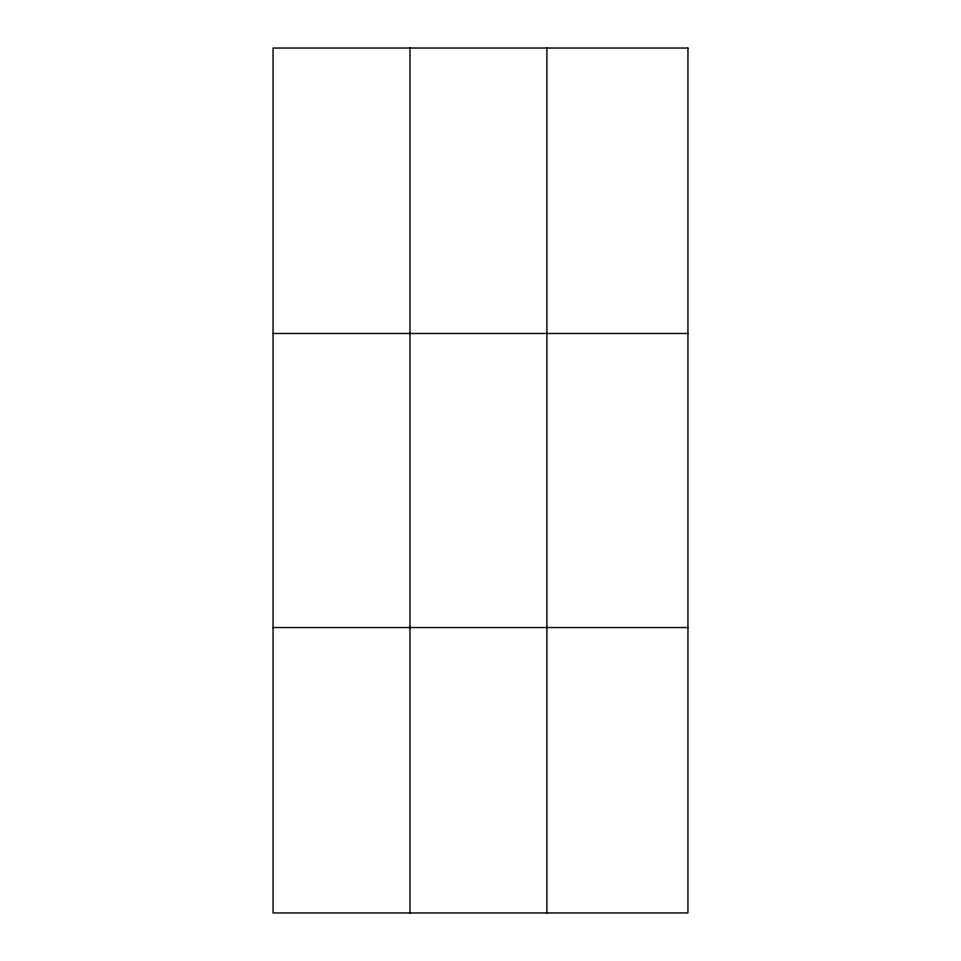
<?xml version="1.0" encoding="UTF-8"?>
<svg xmlns="http://www.w3.org/2000/svg" width="961" height="961" viewBox="0 0 961 961"><rect width="100%" height="100%" fill="white"/><g stroke="black" fill="none" stroke-linecap="round" stroke-linejoin="round"><path stroke-width="1.44" d="M409.963 48.05L409.963 912.95M546.881 48.05L546.881 912.95M273.056 333.467L687.944 333.467M273.056 627.533L687.944 627.533M687.944 48.05L687.944 912.95L273.056 912.95L273.056 48.05L687.944 48.05"/></g></svg>
